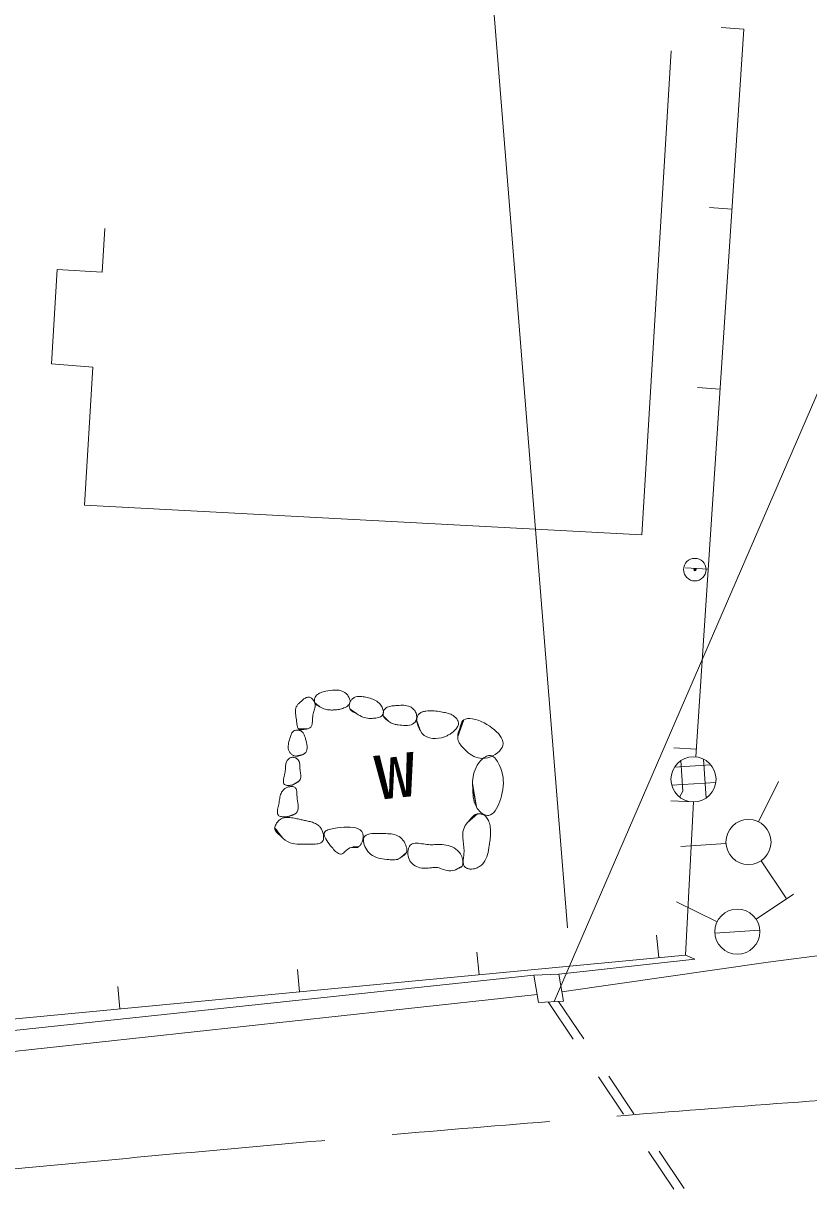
# Model space of a CAD drawing. Units: millimetres, scale not verified. Extents: x 40000 to 680000, y 20000 to 380000.
# Drawn here: x 380294 to 397703, y 317232 to 343132 of the extents above; entities that cross this region are included whole.
import ezdxf
from ezdxf.enums import TextEntityAlignment as Align

# ---------------------------------------------------------------- set-up
doc = ezdxf.new("R2010")
doc.units = ezdxf.units.MM
doc.header["$LTSCALE"] = 1000
doc.header["$PDMODE"] = 32
doc.header["$PDSIZE"] = 500
doc.linetypes.add('CHAIN', pattern=[18.5, 12, -1.5, 3.5, -1.5])
for name, color, linetype, lineweight in [('M-BGD', 7, 'Continuous', 13), ('M-BMK', 2, 'CHAIN', 13), ('M-STR-HTXT', 7, 'Continuous', 13)]:
    doc.layers.add(name, color=color, linetype=linetype, lineweight=lineweight)
doc.styles.add('ＭＳ ゴシック', font='')
doc.styles.get('ＭＳ ゴシック').set_extended_font_data('MS Gothic')

msp = doc.modelspace()

# ---------------------------------------------------------------- linework, layer by layer
at = {"layer": 'M-BGD'}
for p, q in [((396263, 343006), (395201, 326870)), ((396263, 343006), (395764, 343039)), ((396263, 343006), (396163, 343013)), ((394007, 331797), (394657, 342527)), ((396000, 339015), (395502, 339048)), ((382097, 338587), (382040, 337618)), ((381042, 337676), (380919, 335588)), ((381042, 337676), (382040, 337618)), ((380919, 335588), (381837, 335511)), ((381837, 335511), (381649, 332454)), ((395738, 335024), (395239, 335057)), ((381649, 332454), (394007, 331797)), ((395475, 331032), (394976, 331065)), ((395212, 327041), (394713, 327074)), ((394732, 326646), (395530, 326698)), ((394873, 326789), (394917, 326107)), ((395372, 326821), (395428, 325957)), ((394668, 326241), (395646, 326305)), ((394917, 326107), (394843, 325979)), ((396591, 325432), (397034, 326328)), ((395150, 325873), (394651, 325898)), ((395150, 325873), (394976, 322477)), ((395870, 324951), (394873, 324886)), ((396647, 324567), (397202, 323736)), ((396538, 323273), (397370, 323828)), ((395674, 323217), (394777, 323660)), ((395623, 322963), (396621, 323028)), ((394379, 322420), (394332, 322918)), ((394976, 322477), (379158, 320972)), ((390397, 322041), (390350, 322539)), ((394976, 322477), (395181, 322385)), ((396803, 322318), (398175, 322499)), ((392166, 322056), (395181, 322385)), ((392235, 321665), (396803, 322318)), ((391607, 322029), (379218, 320716)), ((386415, 321663), (386368, 322160)), ((391607, 322029), (392166, 322056)), ((391713, 321429), (391607, 322029)), ((392166, 322056), (392272, 321456)), ((382433, 321284), (382386, 321781)), ((391682, 321604), (377525, 320064)), ((392272, 321456), (391713, 321429)), ((391926, 321440), (392483, 320609)), ((392159, 321451), (392716, 320621)), ((393041, 319779), (393598, 318949)), ((393274, 319791), (393831, 318960)), ((394156, 318119), (394713, 317289)), ((394389, 318130), (394946, 317300))]:
    msp.add_line(p, q, dxfattribs=at)
for points in [[(386618, 327497), (386592, 327494), (386566, 327490), (386539, 327485), (386512, 327480), (386486, 327476), (386462, 327473), (386440, 327472), (386421, 327474), (386404, 327480), (386392, 327490), (386385, 327500), (386378, 327512), (386373, 327526), (386368, 327541), (386364, 327558), (386361, 327576), (386358, 327595), (386355, 327614), (386353, 327634), (386351, 327653), (386346, 327691), (386341, 327727), (386336, 327763), (386331, 327797), (386328, 327830), (386325, 327862), (386326, 327893), (386329, 327923), (386335, 327951), (386345, 327979), (386353, 327993), (386361, 328008), (386371, 328022), (386382, 328036), (386394, 328049), (386407, 328063), (386420, 328076), (386435, 328089), (386450, 328102), (386465, 328115), (386481, 328128), (386497, 328142), (386514, 328154), (386531, 328165), (386548, 328176), (386565, 328184), (386583, 328190), (386600, 328194), (386617, 328196), (386634, 328194), (386650, 328189), (386666, 328182), (386681, 328171), (386696, 328159), (386710, 328145), (386722, 328129), (386733, 328112), (386743, 328094), (386750, 328076), (386756, 328058), (386761, 328032), (386762, 328007), (386760, 327982), (386755, 327957), (386749, 327932), (386741, 327906), (386733, 327880), (386725, 327854), (386718, 327826), (386712, 327798), (386708, 327763), (386706, 327726), (386704, 327690), (386702, 327654), (386699, 327620), (386693, 327588), (386683, 327558), (386668, 327533), (386647, 327512), (386618, 327497), (386596, 327489), (386573, 327485), (386552, 327483), (386530, 327483), (386508, 327484), (386486, 327486), (386464, 327488), (386441, 327490), (386417, 327491), (386392, 327490)], [(386867, 327982), (386855, 327990), (386842, 327997), (386829, 328004), (386815, 328012), (386802, 328020), (386790, 328028), (386779, 328037), (386769, 328046), (386761, 328056), (386756, 328066), (386752, 328076), (386749, 328088), (386747, 328101), (386746, 328114), (386747, 328128), (386748, 328142), (386750, 328156), (386753, 328169), (386757, 328183), (386762, 328195), (386776, 328218), (386793, 328238), (386812, 328255), (386834, 328270), (386857, 328283), (386883, 328293), (386910, 328302), (386938, 328310), (386967, 328317), (386996, 328324), (387047, 328334), (387098, 328342), (387148, 328349), (387197, 328352), (387245, 328352), (387292, 328348), (387336, 328338), (387378, 328323), (387417, 328300), (387454, 328270), (387469, 328254), (387484, 328236), (387497, 328218), (387509, 328198), (387519, 328178), (387527, 328158), (387533, 328137), (387536, 328117), (387537, 328097), (387535, 328078), (387527, 328056), (387514, 328035), (387498, 328016), (387478, 327998), (387455, 327982), (387429, 327968), (387402, 327956), (387374, 327945), (387346, 327936), (387317, 327928), (387299, 327924), (387281, 327921), (387263, 327918), (387245, 327915), (387228, 327914), (387211, 327912), (387194, 327911), (387177, 327910), (387161, 327910), (387144, 327909), (387118, 327909), (387092, 327910), (387066, 327911), (387039, 327914), (387013, 327919), (386986, 327926), (386958, 327935), (386929, 327948), (386899, 327963), (386867, 327982), (386852, 327992), (386839, 328002), (386827, 328011), (386816, 328019), (386806, 328028), (386797, 328036), (386787, 328043), (386777, 328051), (386767, 328058), (386756, 328066)], [(387679, 327830), (387664, 327839), (387648, 327847), (387631, 327855), (387614, 327864), (387598, 327873), (387582, 327883), (387568, 327893), (387555, 327903), (387545, 327915), (387537, 327927), (387532, 327938), (387528, 327950), (387525, 327963), (387522, 327976), (387520, 327990), (387520, 328005), (387520, 328020), (387522, 328034), (387524, 328049), (387528, 328063), (387534, 328080), (387542, 328096), (387551, 328112), (387561, 328126), (387572, 328140), (387584, 328153), (387597, 328164), (387611, 328175), (387626, 328184), (387641, 328191), (387666, 328201), (387692, 328207), (387718, 328211), (387745, 328212), (387773, 328211), (387801, 328208), (387829, 328204), (387857, 328199), (387885, 328193), (387914, 328186), (387947, 328178), (387979, 328170), (388011, 328160), (388042, 328150), (388072, 328137), (388101, 328123), (388129, 328106), (388155, 328087), (388180, 328065), (388203, 328039), (388219, 328017), (388234, 327994), (388246, 327970), (388257, 327945), (388266, 327920), (388272, 327896), (388275, 327871), (388275, 327849), (388271, 327827), (388264, 327808), (388251, 327790), (388234, 327775), (388214, 327762), (388191, 327752), (388166, 327744), (388139, 327737), (388111, 327732), (388083, 327728), (388054, 327726), (388027, 327724), (387989, 327724), (387954, 327725), (387920, 327729), (387888, 327735), (387856, 327743), (387823, 327754), (387790, 327768), (387756, 327786), (387719, 327806), (387679, 327830), (387661, 327842), (387644, 327854), (387629, 327864), (387615, 327874), (387602, 327884), (387590, 327893), (387577, 327902), (387564, 327911), (387551, 327919), (387537, 327927)], [(388395, 327657), (388381, 327669), (388366, 327680), (388351, 327691), (388336, 327703), (388322, 327714), (388308, 327726), (388296, 327739), (388286, 327751), (388278, 327764), (388273, 327778), (388271, 327791), (388269, 327805), (388269, 327820), (388270, 327835), (388272, 327851), (388276, 327867), (388280, 327882), (388286, 327897), (388293, 327911), (388302, 327924), (388319, 327943), (388339, 327960), (388361, 327973), (388385, 327983), (388411, 327991), (388438, 327997), (388466, 328001), (388495, 328004), (388524, 328006), (388553, 328008), (388591, 328011), (388627, 328013), (388663, 328015), (388698, 328015), (388732, 328014), (388766, 328011), (388798, 328006), (388830, 327997), (388860, 327985), (388889, 327970), (388909, 327956), (388928, 327940), (388946, 327923), (388962, 327903), (388977, 327883), (388989, 327861), (389000, 327838), (389008, 327815), (389013, 327791), (389016, 327766), (389016, 327752), (389015, 327739), (389013, 327726), (389011, 327713), (389007, 327700), (389003, 327687), (388998, 327675), (388992, 327663), (388986, 327653), (388978, 327642), (388953, 327617), (388923, 327597), (388889, 327583), (388851, 327574), (388811, 327569), (388770, 327567), (388727, 327568), (388685, 327571), (388644, 327575), (388604, 327580), (388582, 327583), (388560, 327586), (388539, 327590), (388519, 327594), (388499, 327600), (388478, 327607), (388458, 327616), (388437, 327628), (388416, 327641), (388395, 327657), (388379, 327671), (388364, 327684), (388352, 327696), (388340, 327709), (388329, 327721), (388318, 327733), (388308, 327744), (388297, 327756), (388286, 327767), (388273, 327778)], [(389089, 327460), (389080, 327482), (389070, 327505), (389059, 327528), (389049, 327552), (389039, 327575), (389029, 327599), (389022, 327622), (389016, 327645), (389013, 327668), (389013, 327690), (389015, 327703), (389017, 327717), (389020, 327731), (389023, 327745), (389028, 327760), (389034, 327773), (389040, 327787), (389047, 327800), (389056, 327811), (389065, 327822), (389077, 327833), (389091, 327843), (389105, 327852), (389120, 327859), (389135, 327866), (389152, 327871), (389168, 327876), (389185, 327879), (389203, 327883), (389220, 327885), (389258, 327889), (389295, 327891), (389331, 327892), (389368, 327891), (389404, 327889), (389440, 327885), (389476, 327881), (389512, 327876), (389548, 327870), (389585, 327863), (389616, 327857), (389647, 327851), (389678, 327844), (389708, 327835), (389738, 327825), (389767, 327814), (389795, 327801), (389822, 327785), (389848, 327767), (389872, 327746), (389883, 327735), (389893, 327724), (389903, 327712), (389911, 327700), (389919, 327688), (389926, 327675), (389932, 327662), (389936, 327648), (389939, 327635), (389941, 327622), (389941, 327603), (389938, 327584), (389932, 327566), (389924, 327548), (389914, 327530), (389902, 327512), (389890, 327496), (389876, 327479), (389861, 327464), (389846, 327449), (389832, 327435), (389817, 327422), (389802, 327410), (389786, 327398), (389771, 327387), (389755, 327377), (389738, 327367), (389722, 327358), (389705, 327349), (389687, 327340), (389627, 327316), (389564, 327296), (389498, 327282), (389431, 327276), (389364, 327278), (389299, 327290), (389238, 327313), (389181, 327348), (389131, 327397), (389089, 327460), (389075, 327488), (389064, 327513), (389055, 327537), (389048, 327561), (389042, 327583), (389037, 327605), (389032, 327626), (389026, 327647), (389020, 327668), (389013, 327690)], [(389924, 327320), (389937, 327363), (389949, 327407), (389959, 327451), (389969, 327496), (389980, 327539), (389991, 327580), (390004, 327616), (390018, 327648), (390036, 327674), (390056, 327692), (390094, 327710), (390139, 327720), (390191, 327721), (390248, 327716), (390310, 327703), (390374, 327683), (390440, 327658), (390507, 327627), (390572, 327590), (390636, 327548), (390689, 327510), (390738, 327470), (390783, 327429), (390824, 327387), (390859, 327345), (390888, 327301), (390910, 327257), (390923, 327213), (390928, 327169), (390923, 327126), (390907, 327081), (390881, 327038), (390847, 326997), (390805, 326959), (390757, 326925), (390704, 326896), (390648, 326872), (390591, 326853), (390532, 326842), (390475, 326837), (390424, 326840), (390375, 326849), (390328, 326863), (390282, 326882), (390238, 326906), (390196, 326934), (390156, 326964), (390117, 326997), (390080, 327032), (390045, 327069), (390025, 327090), (390006, 327111), (389989, 327134), (389973, 327157), (389958, 327180), (389946, 327205), (389936, 327232), (389929, 327260), (389925, 327289), (389924, 327320), (389928, 327364), (389936, 327405), (389946, 327442), (389960, 327478), (389975, 327513), (389991, 327547), (390008, 327581), (390025, 327616), (390041, 327653), (390056, 327692)], [(386497, 326921), (386479, 326917), (386460, 326911), (386441, 326905), (386422, 326900), (386404, 326894), (386385, 326889), (386367, 326886), (386350, 326884), (386333, 326884), (386317, 326887), (386305, 326891), (386292, 326896), (386279, 326902), (386266, 326909), (386253, 326917), (386240, 326926), (386228, 326936), (386217, 326947), (386207, 326958), (386199, 326970), (386184, 326996), (386174, 327024), (386167, 327053), (386165, 327084), (386166, 327115), (386169, 327147), (386175, 327179), (386182, 327213), (386191, 327246), (386201, 327280), (386208, 327303), (386214, 327324), (386222, 327346), (386230, 327366), (386239, 327385), (386249, 327403), (386260, 327419), (386273, 327433), (386287, 327445), (386303, 327454), (386319, 327459), (386335, 327462), (386353, 327464), (386371, 327463), (386389, 327461), (386407, 327457), (386425, 327452), (386442, 327445), (386457, 327436), (386472, 327427), (386485, 327415), (386496, 327402), (386506, 327388), (386515, 327373), (386522, 327357), (386529, 327340), (386535, 327323), (386540, 327304), (386545, 327285), (386550, 327265), (386560, 327226), (386569, 327186), (386577, 327145), (386582, 327105), (386583, 327067), (386580, 327030), (386571, 326997), (386554, 326967), (386530, 326942), (386497, 326921), (386477, 326913), (386458, 326907), (386440, 326903), (386422, 326899), (386405, 326897), (386387, 326896), (386370, 326894), (386353, 326892), (386335, 326890), (386317, 326887)], [(386392, 326324), (386378, 326316), (386365, 326307), (386351, 326298), (386337, 326289), (386324, 326280), (386310, 326272), (386296, 326264), (386282, 326257), (386267, 326251), (386253, 326247), (386237, 326243), (386219, 326240), (386201, 326238), (386182, 326237), (386163, 326237), (386145, 326238), (386127, 326241), (386112, 326245), (386097, 326251), (386086, 326259), (386071, 326275), (386063, 326296), (386060, 326321), (386060, 326348), (386064, 326378), (386070, 326409), (386077, 326441), (386085, 326474), (386092, 326507), (386098, 326539), (386101, 326564), (386103, 326588), (386104, 326612), (386105, 326634), (386106, 326657), (386108, 326678), (386111, 326699), (386115, 326720), (386121, 326741), (386129, 326761), (386135, 326774), (386143, 326787), (386152, 326799), (386161, 326811), (386172, 326822), (386183, 326832), (386196, 326841), (386208, 326849), (386222, 326855), (386236, 326859), (386252, 326861), (386268, 326862), (386284, 326860), (386300, 326857), (386316, 326852), (386332, 326846), (386346, 326838), (386360, 326829), (386372, 326819), (386383, 326808), (386396, 326790), (386406, 326771), (386413, 326750), (386418, 326729), (386421, 326706), (386423, 326682), (386424, 326658), (386425, 326634), (386426, 326609), (386428, 326584), (386431, 326555), (386435, 326527), (386439, 326499), (386442, 326471), (386443, 326444), (386442, 326418), (386437, 326393), (386427, 326369), (386412, 326346), (386392, 326324), (386377, 326312), (386363, 326302), (386349, 326293), (386335, 326285), (386321, 326279), (386307, 326272), (386294, 326266), (386280, 326260), (386267, 326254), (386253, 326247)], [(390337, 325764), (390330, 325816), (390321, 325869), (390310, 325922), (390298, 325976), (390286, 326029), (390274, 326082), (390264, 326133), (390257, 326183), (390252, 326232), (390252, 326278), (390254, 326325), (390259, 326375), (390266, 326426), (390276, 326479), (390289, 326533), (390307, 326586), (390329, 326638), (390356, 326689), (390388, 326737), (390427, 326782), (390447, 326802), (390468, 326822), (390491, 326840), (390513, 326857), (390537, 326871), (390560, 326884), (390584, 326893), (390607, 326899), (390630, 326902), (390652, 326901), (390677, 326894), (390701, 326882), (390724, 326866), (390745, 326846), (390765, 326823), (390784, 326797), (390802, 326769), (390819, 326740), (390834, 326710), (390848, 326680), (390877, 326612), (390899, 326546), (390916, 326480), (390928, 326416), (390934, 326351), (390935, 326286), (390931, 326220), (390922, 326151), (390909, 326081), (390892, 326008), (390876, 325949), (390857, 325890), (390836, 325832), (390812, 325777), (390786, 325725), (390756, 325678), (390724, 325638), (390689, 325607), (390650, 325585), (390609, 325574), (390581, 325573), (390551, 325578), (390522, 325587), (390492, 325600), (390463, 325618), (390434, 325640), (390407, 325666), (390381, 325695), (390358, 325728), (390337, 325764), (390310, 325821), (390290, 325876), (390277, 325929), (390268, 325980), (390263, 326030), (390260, 326079), (390259, 326128), (390258, 326177), (390256, 326227), (390252, 326278)], [(386303, 325599), (386286, 325593), (386269, 325587), (386252, 325580), (386235, 325573), (386218, 325566), (386201, 325560), (386183, 325554), (386166, 325549), (386149, 325545), (386132, 325542), (386114, 325541), (386094, 325540), (386073, 325540), (386052, 325540), (386031, 325543), (386011, 325546), (385992, 325551), (385975, 325557), (385960, 325566), (385948, 325576), (385937, 325592), (385930, 325611), (385926, 325633), (385925, 325656), (385927, 325681), (385931, 325707), (385936, 325735), (385943, 325763), (385949, 325791), (385955, 325819), (385962, 325853), (385968, 325886), (385973, 325918), (385978, 325949), (385983, 325979), (385990, 326008), (385998, 326036), (386007, 326062), (386020, 326087), (386035, 326111), (386044, 326123), (386054, 326135), (386065, 326146), (386077, 326157), (386090, 326167), (386103, 326176), (386118, 326184), (386133, 326191), (386148, 326198), (386165, 326203), (386181, 326207), (386198, 326210), (386215, 326212), (386232, 326213), (386249, 326213), (386264, 326211), (386279, 326208), (386293, 326204), (386306, 326198), (386317, 326190), (386329, 326178), (386339, 326163), (386346, 326146), (386350, 326127), (386354, 326107), (386356, 326085), (386357, 326062), (386358, 326038), (386359, 326013), (386361, 325989), (386366, 325942), (386373, 325896), (386380, 325850), (386386, 325807), (386389, 325765), (386387, 325725), (386379, 325688), (386363, 325655), (386338, 325625), (386303, 325599), (386284, 325589), (386266, 325581), (386248, 325574), (386231, 325569), (386214, 325564), (386198, 325560), (386181, 325556), (386165, 325552), (386149, 325547), (386132, 325542)], [(390140, 325414), (390160, 325436), (390181, 325460), (390202, 325485), (390223, 325510), (390244, 325533), (390266, 325555), (390289, 325575), (390313, 325591), (390337, 325602), (390363, 325608), (390376, 325609), (390389, 325610), (390403, 325610), (390417, 325608), (390431, 325606), (390446, 325604), (390460, 325600), (390474, 325595), (390487, 325590), (390499, 325583), (390523, 325568), (390544, 325550), (390562, 325529), (390579, 325507), (390593, 325482), (390605, 325457), (390616, 325430), (390625, 325402), (390633, 325374), (390639, 325345), (390645, 325305), (390649, 325265), (390651, 325226), (390652, 325187), (390651, 325148), (390648, 325109), (390645, 325070), (390641, 325031), (390636, 324991), (390630, 324951), (390624, 324901), (390616, 324851), (390607, 324801), (390597, 324751), (390584, 324703), (390568, 324655), (390550, 324610), (390527, 324568), (390501, 324528), (390469, 324491), (390449, 324471), (390426, 324453), (390403, 324437), (390377, 324422), (390351, 324409), (390324, 324399), (390295, 324391), (390266, 324386), (390237, 324383), (390206, 324384), (390192, 324385), (390177, 324388), (390163, 324391), (390149, 324394), (390135, 324399), (390123, 324404), (390110, 324410), (390099, 324416), (390089, 324424), (390080, 324432), (390065, 324451), (390054, 324474), (390048, 324499), (390046, 324526), (390046, 324555), (390047, 324585), (390051, 324616), (390055, 324648), (390058, 324680), (390061, 324712), (390063, 324790), (390058, 324865), (390050, 324938), (390041, 325008), (390034, 325077), (390033, 325145), (390040, 325212), (390058, 325279), (390090, 325346), (390140, 325414), (390164, 325441), (390188, 325464), (390211, 325485), (390234, 325503), (390256, 325520), (390278, 325537), (390300, 325553), (390321, 325570), (390342, 325588), (390363, 325608)], [(386048, 325070), (386025, 325091), (386001, 325113), (385976, 325135), (385951, 325158), (385928, 325180), (385906, 325203), (385888, 325226), (385875, 325248), (385867, 325271), (385865, 325294), (385868, 325314), (385874, 325335), (385883, 325358), (385895, 325380), (385909, 325403), (385926, 325424), (385944, 325445), (385965, 325464), (385986, 325480), (386009, 325494), (386040, 325509), (386072, 325519), (386104, 325525), (386137, 325528), (386169, 325529), (386202, 325527), (386236, 325523), (386269, 325517), (386302, 325511), (386334, 325504), (386359, 325499), (386383, 325494), (386407, 325488), (386431, 325483), (386454, 325478), (386478, 325473), (386502, 325468), (386526, 325463), (386550, 325457), (386574, 325452), (386599, 325447), (386625, 325441), (386651, 325435), (386676, 325428), (386701, 325421), (386725, 325412), (386749, 325403), (386772, 325392), (386794, 325380), (386815, 325367), (386830, 325356), (386844, 325344), (386857, 325331), (386869, 325317), (386880, 325302), (386891, 325287), (386901, 325270), (386910, 325253), (386919, 325235), (386926, 325217), (386934, 325194), (386940, 325171), (386945, 325148), (386948, 325125), (386950, 325102), (386950, 325079), (386948, 325058), (386944, 325038), (386937, 325020), (386929, 325003), (386911, 324982), (386888, 324966), (386861, 324954), (386830, 324946), (386797, 324941), (386761, 324938), (386723, 324937), (386684, 324937), (386646, 324937), (386607, 324937), (386543, 324937), (386481, 324935), (386423, 324934), (386366, 324935), (386311, 324940), (386258, 324950), (386205, 324966), (386153, 324991), (386101, 325025), (386048, 325070), (386023, 325095), (386001, 325119), (385982, 325142), (385965, 325165), (385949, 325187), (385934, 325209), (385918, 325230), (385902, 325251), (385885, 325272), (385865, 325294)], [(387567, 324865), (387584, 324863), (387600, 324862), (387618, 324861), (387635, 324860), (387652, 324860), (387668, 324861), (387684, 324862), (387699, 324865), (387712, 324869), (387724, 324875), (387732, 324881), (387741, 324887), (387749, 324895), (387757, 324904), (387764, 324913), (387772, 324924), (387779, 324935), (387785, 324946), (387791, 324958), (387797, 324970), (387805, 324990), (387812, 325012), (387817, 325033), (387822, 325055), (387825, 325076), (387826, 325097), (387826, 325117), (387825, 325137), (387822, 325156), (387817, 325173), (387795, 325217), (387761, 325251), (387717, 325276), (387665, 325294), (387605, 325306), (387540, 325311), (387470, 325312), (387397, 325309), (387322, 325302), (387247, 325294), (387210, 325289), (387174, 325283), (387139, 325277), (387106, 325270), (387075, 325262), (387047, 325252), (387023, 325241), (387001, 325228), (386985, 325214), (386973, 325197), (386964, 325173), (386964, 325146), (386970, 325116), (386981, 325084), (386998, 325051), (387018, 325015), (387043, 324979), (387070, 324943), (387099, 324906), (387129, 324870), (387151, 324844), (387173, 324820), (387195, 324796), (387217, 324775), (387239, 324756), (387261, 324740), (387282, 324727), (387302, 324719), (387322, 324715), (387341, 324715), (387360, 324721), (387378, 324732), (387396, 324747), (387415, 324764), (387435, 324783), (387456, 324802), (387480, 324821), (387506, 324838), (387535, 324853), (387567, 324865), (387587, 324870), (387604, 324873), (387621, 324876), (387636, 324877), (387651, 324878), (387665, 324879), (387680, 324878), (387694, 324877), (387709, 324876), (387724, 324875)], [(388672, 324644), (388685, 324655), (388698, 324666), (388713, 324676), (388727, 324687), (388740, 324698), (388753, 324709), (388765, 324720), (388775, 324731), (388783, 324742), (388789, 324753), (388795, 324779), (388796, 324810), (388792, 324844), (388783, 324880), (388770, 324917), (388753, 324955), (388733, 324991), (388710, 325025), (388683, 325055), (388655, 325081), (388623, 325104), (388591, 325122), (388558, 325137), (388523, 325148), (388488, 325156), (388451, 325161), (388413, 325165), (388374, 325167), (388333, 325169), (388289, 325170), (388235, 325172), (388180, 325173), (388125, 325174), (388072, 325173), (388021, 325169), (387973, 325163), (387931, 325151), (387895, 325135), (387866, 325114), (387845, 325085), (387836, 325058), (387832, 325026), (387834, 324992), (387840, 324956), (387851, 324919), (387866, 324881), (387885, 324844), (387907, 324808), (387931, 324774), (387957, 324744), (387994, 324710), (388034, 324683), (388075, 324660), (388119, 324642), (388164, 324628), (388209, 324617), (388256, 324609), (388302, 324603), (388349, 324597), (388394, 324592), (388422, 324590), (388449, 324587), (388476, 324586), (388503, 324585), (388530, 324587), (388558, 324592), (388586, 324599), (388614, 324610), (388643, 324625), (388672, 324644), (388688, 324656), (388702, 324668), (388714, 324679), (388726, 324690), (388736, 324701), (388746, 324711), (388756, 324722), (388766, 324732), (388777, 324742), (388789, 324753)], [(389859, 324362), (389877, 324370), (389896, 324378), (389915, 324386), (389935, 324394), (389954, 324402), (389972, 324410), (389988, 324419), (390002, 324429), (390014, 324439), (390022, 324451), (390031, 324470), (390036, 324492), (390039, 324518), (390038, 324545), (390036, 324574), (390030, 324603), (390022, 324633), (390011, 324663), (389998, 324691), (389982, 324718), (389952, 324759), (389918, 324795), (389881, 324826), (389842, 324853), (389800, 324875), (389757, 324893), (389713, 324907), (389667, 324917), (389621, 324924), (389575, 324928), (389542, 324929), (389509, 324929), (389476, 324928), (389443, 324926), (389410, 324925), (389377, 324924), (389343, 324923), (389309, 324924), (389274, 324925), (389238, 324928), (389200, 324933), (389161, 324940), (389123, 324946), (389084, 324952), (389047, 324957), (389011, 324959), (388977, 324958), (388945, 324953), (388915, 324944), (388890, 324928), (388871, 324910), (388855, 324888), (388842, 324863), (388831, 324835), (388823, 324805), (388819, 324773), (388817, 324740), (388818, 324707), (388822, 324675), (388829, 324643), (388844, 324604), (388863, 324568), (388886, 324535), (388913, 324506), (388943, 324480), (388977, 324457), (389012, 324438), (389049, 324422), (389087, 324411), (389126, 324404), (389162, 324401), (389197, 324401), (389233, 324403), (389268, 324406), (389304, 324410), (389339, 324414), (389373, 324417), (389407, 324419), (389441, 324418), (389474, 324415), (389510, 324408), (389545, 324397), (389581, 324385), (389616, 324372), (389653, 324360), (389690, 324350), (389729, 324344), (389770, 324343), (389813, 324349), (389859, 324362), (389881, 324370), (389900, 324379), (389917, 324388), (389933, 324397), (389948, 324406), (389962, 324415), (389976, 324424), (389991, 324433), (390006, 324442), (390022, 324451)]]:
    msp.add_lwpolyline(points, close=True, dxfattribs=at)
for centre, radius in [((395182, 331022), 25), ((395182, 331022), 12.5), ((395151, 326373), 500), ((396369, 324983), 500), ((396122, 322996), 500)]:
    msp.add_circle(centre, radius, dxfattribs=at)
msp.add_point((395182, 331022), dxfattribs=at)
at = {"layer": 'M-BMK'}
msp.add_arc((456788, -478580), 800000, 93.68125, 95.89275, dxfattribs=at)
at = {"layer": 'M-STR-HTXT'}
for p, q in [((392360, 323083), (389876, 353990)), ((392061, 321446), (405744, 353060))]:
    msp.add_line(p, q, dxfattribs=at)

# ---------------------------------------------------------------- texts
at = {"layer": 'M-BGD', "style": 'ＭＳ ゴシック'}
msp.add_text('w', height=1320, rotation=6.042, dxfattribs=at).set_placement((388526, 326621), align=Align.MIDDLE_CENTER)

doc.saveas('drawing.dxf')
